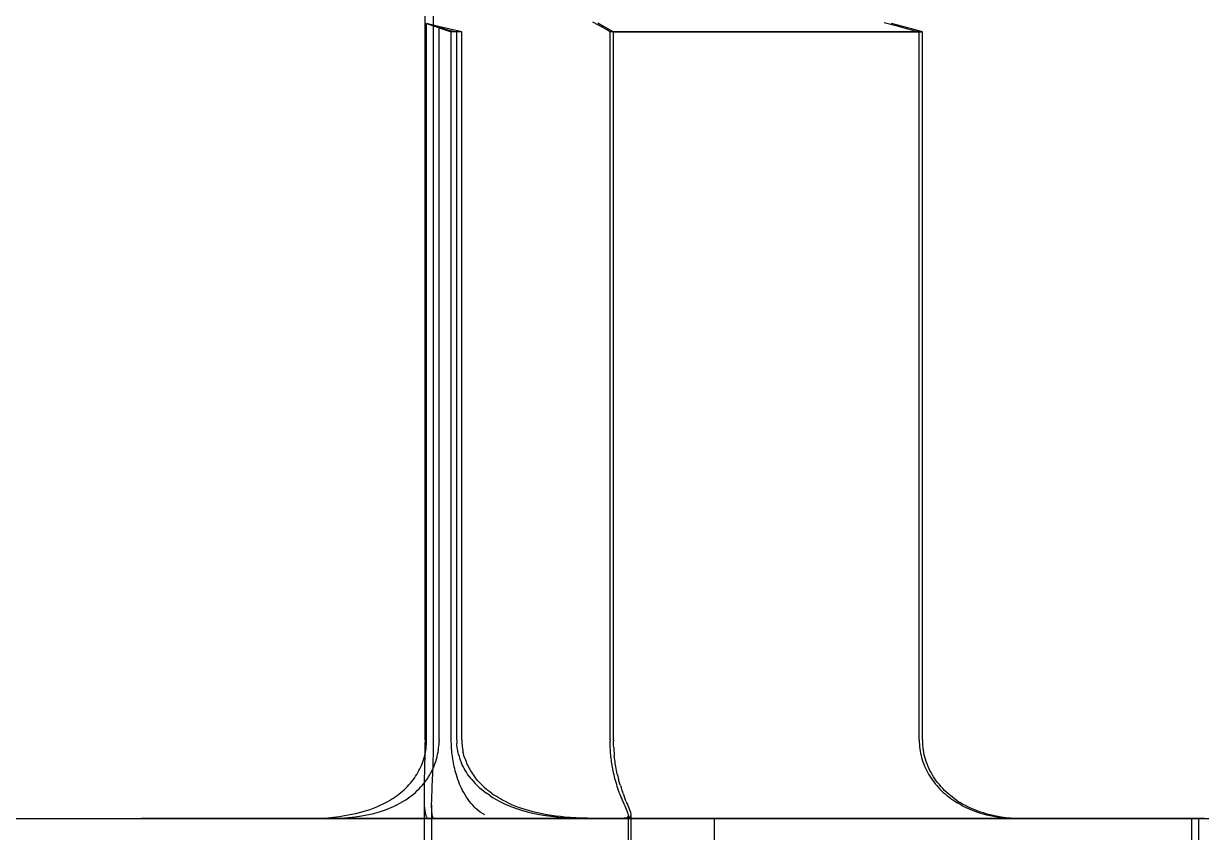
# Model space of a CAD drawing. Header units: millimetres. Extents: x -66 to 216, y -204 to 56.
# Drawn here: x -40.03 to -28.05, y -144.14 to -135.92 of the extents above; entities that cross this region are included whole.
import ezdxf

# ---------------------------------------------------------------- set-up
doc = ezdxf.new("R2010")
doc.units = ezdxf.units.MM
doc.layers.add('FRONT_XZ', color=7, linetype='Continuous')

msp = doc.modelspace()

# ---------------------------------------------------------------- linework, layer by layer
at = {"layer": 'FRONT_XZ'}
for p, q in [((-35.941, -143.2), (-35.941, -134.144)), ((-35.856, -143.2), (-35.856, -134.172)), ((-35.926, -143.2), (-35.926, -135.916)), ((-35.804, -135.945), (-35.926, -135.916)), ((-35.926, -135.916), (-35.675, -136)), ((-35.685, -135.973), (-35.804, -135.945)), ((-35.799, -143.2), (-35.799, -135.959)), ((-35.748, -135.97), (-35.799, -135.959)), ((-35.799, -135.959), (-35.675, -136)), ((-35.748, -135.97), (-35.699, -135.982)), ((-34.185, -135.928), (-34.235, -135.902)), ((-34.139, -135.953), (-34.185, -135.928)), ((-34.184, -135.909), (-34.126, -135.941)), ((-34.098, -135.977), (-34.139, -135.953)), ((-34.126, -135.941), (-34.073, -135.971)), ((-34.073, -135.971), (-34.025, -136)), ((-31.273, -135.903), (-31.153, -135.936)), ((-31.081, -135.946), (-31.199, -135.914)), ((-31.153, -135.936), (-31.034, -135.968)), ((-30.98, -135.973), (-31.081, -135.946)), ((-31.034, -135.968), (-30.916, -136)), ((-35.699, -135.982), (-35.62, -136)), ((-35.569, -136), (-35.685, -135.973)), ((-35.675, -143.2), (-35.675, -136)), ((-35.569, -136), (-35.675, -136)), ((-35.62, -136), (-35.675, -136)), ((-35.62, -143.2), (-35.62, -136)), ((-35.569, -143.2), (-35.569, -136)), ((-34.06, -136), (-34.098, -135.977)), ((-30.916, -136), (-34.06, -136)), ((-34.06, -143.2), (-34.06, -136)), ((-34.025, -143.2), (-34.025, -136)), ((-34.025, -136), (-30.881, -136)), ((-30.881, -136), (-30.98, -135.973)), ((-30.916, -143.2), (-30.916, -136)), ((-30.881, -143.2), (-30.881, -136)), ((-35.941, -143.2), (-35.941, -143.225)), ((-35.941, -143.249), (-35.941, -143.225)), ((-35.941, -143.274), (-35.941, -143.249)), ((-35.941, -143.3), (-35.941, -143.274)), ((-35.932, -143.286), (-35.929, -143.265)), ((-35.929, -143.265), (-35.927, -143.243)), ((-35.927, -143.243), (-35.926, -143.222)), ((-35.926, -143.222), (-35.926, -143.2)), ((-35.856, -143.22), (-35.856, -143.2)), ((-35.856, -143.239), (-35.856, -143.22)), ((-35.856, -143.265), (-35.856, -143.239)), ((-35.856, -143.29), (-35.856, -143.265)), ((-35.804, -143.285), (-35.801, -143.265)), ((-35.801, -143.265), (-35.8, -143.244)), ((-35.8, -143.244), (-35.799, -143.224)), ((-35.799, -143.2), (-35.799, -143.212)), ((-35.799, -143.224), (-35.799, -143.212)), ((-35.675, -143.22), (-35.675, -143.2)), ((-35.674, -143.241), (-35.675, -143.22)), ((-35.673, -143.262), (-35.674, -143.241)), ((-35.672, -143.284), (-35.673, -143.262)), ((-35.62, -143.2), (-35.62, -143.219)), ((-35.62, -143.219), (-35.619, -143.237)), ((-35.618, -143.256), (-35.619, -143.237)), ((-35.616, -143.274), (-35.618, -143.256)), ((-35.613, -143.293), (-35.616, -143.274)), ((-35.569, -143.2), (-35.569, -143.217)), ((-35.569, -143.217), (-35.568, -143.235)), ((-35.568, -143.235), (-35.566, -143.252)), ((-35.566, -143.252), (-35.565, -143.269)), ((-35.565, -143.269), (-35.562, -143.287)), ((-34.06, -143.2), (-34.06, -143.211)), ((-34.06, -143.222), (-34.06, -143.211)), ((-34.06, -143.241), (-34.06, -143.222)), ((-34.059, -143.259), (-34.06, -143.241)), ((-34.059, -143.278), (-34.059, -143.259)), ((-34.057, -143.296), (-34.059, -143.278)), ((-34.025, -143.2), (-34.025, -143.211)), ((-34.025, -143.221), (-34.025, -143.211)), ((-34.025, -143.24), (-34.025, -143.221)), ((-34.024, -143.258), (-34.025, -143.24)), ((-34.023, -143.276), (-34.024, -143.258)), ((-34.023, -143.276), (-34.022, -143.294)), ((-30.916, -143.2), (-30.915, -143.223)), ((-30.915, -143.223), (-30.914, -143.245)), ((-30.914, -143.245), (-30.912, -143.268)), ((-30.912, -143.268), (-30.91, -143.29)), ((-30.881, -143.2), (-30.881, -143.216)), ((-30.88, -143.231), (-30.881, -143.216)), ((-30.879, -143.255), (-30.88, -143.231)), ((-30.876, -143.279), (-30.879, -143.255)), ((-35.961, -143.412), (-35.954, -143.392)), ((-35.954, -143.392), (-35.948, -143.371)), ((-35.948, -143.371), (-35.943, -143.35)), ((-35.943, -143.35), (-35.939, -143.329)), ((-35.942, -143.349), (-35.941, -143.325)), ((-35.942, -143.374), (-35.942, -143.349)), ((-35.942, -143.399), (-35.942, -143.374)), ((-35.941, -143.325), (-35.941, -143.3)), ((-35.939, -143.329), (-35.935, -143.307)), ((-35.935, -143.307), (-35.932, -143.286)), ((-35.859, -143.416), (-35.858, -143.391)), ((-35.858, -143.391), (-35.857, -143.366)), ((-35.857, -143.341), (-35.856, -143.315)), ((-35.857, -143.366), (-35.857, -143.341)), ((-35.856, -143.315), (-35.856, -143.29)), ((-35.833, -143.418), (-35.826, -143.395)), ((-35.826, -143.395), (-35.819, -143.371)), ((-35.819, -143.371), (-35.814, -143.346)), ((-35.814, -143.346), (-35.81, -143.324)), ((-35.81, -143.324), (-35.806, -143.304)), ((-35.806, -143.304), (-35.804, -143.285)), ((-35.67, -143.306), (-35.672, -143.284)), ((-35.668, -143.327), (-35.67, -143.306)), ((-35.666, -143.348), (-35.668, -143.327)), ((-35.664, -143.37), (-35.666, -143.348)), ((-35.661, -143.391), (-35.664, -143.37)), ((-35.657, -143.412), (-35.661, -143.391)), ((-35.61, -143.311), (-35.613, -143.293)), ((-35.606, -143.329), (-35.61, -143.311)), ((-35.601, -143.348), (-35.606, -143.329)), ((-35.601, -143.348), (-35.596, -143.366)), ((-35.596, -143.366), (-35.591, -143.384)), ((-35.591, -143.384), (-35.585, -143.401)), ((-35.562, -143.287), (-35.559, -143.304)), ((-35.559, -143.304), (-35.556, -143.321)), ((-35.552, -143.338), (-35.556, -143.321)), ((-35.548, -143.355), (-35.552, -143.338)), ((-35.543, -143.371), (-35.548, -143.355)), ((-35.543, -143.371), (-35.538, -143.388)), ((-35.538, -143.388), (-35.532, -143.404)), ((-34.056, -143.315), (-34.057, -143.296)), ((-34.055, -143.333), (-34.056, -143.315)), ((-34.053, -143.351), (-34.055, -143.333)), ((-34.051, -143.369), (-34.053, -143.351)), ((-34.049, -143.387), (-34.051, -143.369)), ((-34.047, -143.405), (-34.049, -143.387)), ((-34.022, -143.294), (-34.021, -143.312)), ((-34.021, -143.312), (-34.02, -143.33)), ((-34.02, -143.33), (-34.018, -143.348)), ((-34.018, -143.348), (-34.017, -143.366)), ((-34.015, -143.383), (-34.017, -143.366)), ((-34.013, -143.401), (-34.015, -143.383)), ((-30.91, -143.29), (-30.906, -143.313)), ((-30.906, -143.313), (-30.902, -143.335)), ((-30.902, -143.335), (-30.897, -143.357)), ((-30.897, -143.357), (-30.892, -143.379)), ((-30.892, -143.379), (-30.885, -143.401)), ((-30.873, -143.303), (-30.876, -143.279)), ((-30.869, -143.327), (-30.873, -143.303)), ((-30.864, -143.35), (-30.869, -143.327)), ((-30.859, -143.374), (-30.864, -143.35)), ((-30.852, -143.397), (-30.859, -143.374)), ((-30.845, -143.42), (-30.852, -143.397)), ((-36.014, -143.532), (-36.004, -143.512)), ((-36.004, -143.512), (-35.994, -143.493)), ((-35.994, -143.493), (-35.985, -143.473)), ((-35.985, -143.473), (-35.976, -143.453)), ((-35.976, -143.453), (-35.968, -143.433)), ((-35.968, -143.433), (-35.961, -143.412)), ((-35.945, -143.52), (-35.944, -143.496)), ((-35.944, -143.472), (-35.943, -143.448)), ((-35.944, -143.496), (-35.944, -143.472)), ((-35.943, -143.424), (-35.942, -143.399)), ((-35.943, -143.448), (-35.943, -143.424)), ((-35.882, -143.533), (-35.871, -143.511)), ((-35.871, -143.511), (-35.86, -143.488)), ((-35.863, -143.537), (-35.862, -143.513)), ((-35.862, -143.513), (-35.861, -143.489)), ((-35.861, -143.489), (-35.86, -143.465)), ((-35.86, -143.465), (-35.859, -143.441)), ((-35.86, -143.488), (-35.85, -143.465)), ((-35.859, -143.441), (-35.859, -143.416)), ((-35.85, -143.465), (-35.841, -143.442)), ((-35.841, -143.442), (-35.833, -143.418)), ((-35.653, -143.433), (-35.657, -143.412)), ((-35.649, -143.454), (-35.653, -143.433)), ((-35.645, -143.474), (-35.649, -143.454)), ((-35.64, -143.494), (-35.645, -143.474)), ((-35.635, -143.514), (-35.64, -143.494)), ((-35.63, -143.534), (-35.635, -143.514)), ((-35.585, -143.401), (-35.578, -143.419)), ((-35.578, -143.419), (-35.571, -143.436)), ((-35.563, -143.453), (-35.571, -143.436)), ((-35.555, -143.47), (-35.563, -143.453)), ((-35.545, -143.489), (-35.555, -143.47)), ((-35.534, -143.509), (-35.545, -143.489)), ((-35.522, -143.529), (-35.534, -143.509)), ((-35.532, -143.404), (-35.525, -143.421)), ((-35.525, -143.421), (-35.519, -143.437)), ((-35.519, -143.437), (-35.512, -143.453)), ((-35.512, -143.453), (-35.504, -143.468)), ((-35.504, -143.468), (-35.496, -143.484)), ((-35.496, -143.484), (-35.487, -143.499)), ((-35.487, -143.499), (-35.479, -143.514)), ((-35.479, -143.514), (-35.469, -143.529)), ((-34.045, -143.422), (-34.047, -143.405)), ((-34.042, -143.439), (-34.045, -143.422)), ((-34.039, -143.457), (-34.042, -143.439)), ((-34.036, -143.475), (-34.039, -143.457)), ((-34.032, -143.496), (-34.036, -143.475)), ((-34.028, -143.516), (-34.032, -143.496)), ((-34.024, -143.536), (-34.028, -143.516)), ((-34.01, -143.418), (-34.013, -143.401)), ((-34.008, -143.435), (-34.01, -143.418)), ((-34.005, -143.452), (-34.008, -143.435)), ((-34.002, -143.47), (-34.005, -143.452)), ((-33.999, -143.49), (-34.002, -143.47)), ((-33.995, -143.51), (-33.999, -143.49)), ((-33.991, -143.529), (-33.995, -143.51)), ((-30.885, -143.401), (-30.878, -143.423)), ((-30.878, -143.423), (-30.87, -143.445)), ((-30.87, -143.445), (-30.862, -143.466)), ((-30.862, -143.466), (-30.852, -143.487)), ((-30.852, -143.487), (-30.842, -143.508)), ((-30.836, -143.443), (-30.845, -143.42)), ((-30.842, -143.508), (-30.832, -143.529)), ((-30.827, -143.465), (-30.836, -143.443)), ((-30.818, -143.488), (-30.827, -143.465)), ((-30.807, -143.51), (-30.818, -143.488)), ((-30.796, -143.532), (-30.807, -143.51)), ((-36.091, -143.641), (-36.077, -143.623)), ((-36.077, -143.623), (-36.063, -143.606)), ((-36.063, -143.606), (-36.05, -143.588)), ((-36.05, -143.588), (-36.038, -143.569)), ((-36.038, -143.569), (-36.026, -143.551)), ((-36.026, -143.551), (-36.014, -143.532)), ((-35.952, -143.639), (-35.936, -143.619)), ((-35.947, -143.634), (-35.946, -143.612)), ((-35.947, -143.655), (-35.947, -143.634)), ((-35.946, -143.566), (-35.945, -143.543)), ((-35.946, -143.589), (-35.946, -143.566)), ((-35.946, -143.612), (-35.946, -143.589)), ((-35.945, -143.543), (-35.945, -143.52)), ((-35.936, -143.619), (-35.922, -143.598)), ((-35.922, -143.598), (-35.908, -143.577)), ((-35.908, -143.577), (-35.895, -143.555)), ((-35.895, -143.555), (-35.882, -143.533)), ((-35.868, -143.651), (-35.867, -143.629)), ((-35.867, -143.629), (-35.866, -143.607)), ((-35.866, -143.607), (-35.865, -143.584)), ((-35.865, -143.584), (-35.864, -143.561)), ((-35.864, -143.561), (-35.863, -143.537)), ((-35.623, -143.556), (-35.63, -143.534)), ((-35.616, -143.58), (-35.623, -143.556)), ((-35.608, -143.603), (-35.616, -143.58)), ((-35.608, -143.603), (-35.616, -143.58)), ((-35.599, -143.626), (-35.608, -143.603)), ((-35.599, -143.626), (-35.608, -143.603)), ((-35.59, -143.649), (-35.599, -143.626)), ((-35.509, -143.548), (-35.522, -143.529)), ((-35.496, -143.567), (-35.509, -143.548)), ((-35.496, -143.567), (-35.482, -143.586)), ((-35.482, -143.586), (-35.467, -143.604)), ((-35.469, -143.529), (-35.46, -143.544)), ((-35.467, -143.604), (-35.45, -143.623)), ((-35.46, -143.544), (-35.45, -143.558)), ((-35.45, -143.558), (-35.44, -143.572)), ((-35.45, -143.623), (-35.431, -143.644)), ((-35.429, -143.586), (-35.44, -143.572)), ((-35.418, -143.6), (-35.429, -143.586)), ((-35.407, -143.613), (-35.418, -143.6)), ((-35.395, -143.626), (-35.407, -143.613)), ((-35.395, -143.626), (-35.383, -143.639)), ((-34.02, -143.555), (-34.024, -143.536)), ((-34.015, -143.574), (-34.02, -143.555)), ((-34.011, -143.592), (-34.015, -143.574)), ((-34.005, -143.612), (-34.011, -143.592)), ((-33.999, -143.633), (-34.005, -143.612)), ((-33.993, -143.654), (-33.999, -143.633)), ((-33.987, -143.548), (-33.991, -143.529)), ((-33.987, -143.548), (-33.982, -143.567)), ((-33.982, -143.567), (-33.978, -143.585)), ((-33.978, -143.585), (-33.973, -143.604)), ((-33.967, -143.625), (-33.973, -143.604)), ((-33.961, -143.646), (-33.967, -143.625)), ((-30.832, -143.529), (-30.82, -143.549)), ((-30.82, -143.549), (-30.808, -143.569)), ((-30.808, -143.569), (-30.795, -143.589)), ((-30.783, -143.553), (-30.796, -143.532)), ((-30.795, -143.589), (-30.782, -143.608)), ((-30.77, -143.575), (-30.783, -143.553)), ((-30.782, -143.608), (-30.768, -143.627)), ((-30.757, -143.595), (-30.77, -143.575)), ((-30.768, -143.627), (-30.753, -143.646)), ((-30.742, -143.616), (-30.757, -143.595)), ((-30.727, -143.636), (-30.742, -143.616)), ((-30.711, -143.655), (-30.727, -143.636)), ((-36.226, -143.765), (-36.207, -143.751)), ((-36.207, -143.751), (-36.189, -143.736)), ((-36.189, -143.736), (-36.171, -143.721)), ((-36.171, -143.721), (-36.154, -143.706)), ((-36.154, -143.706), (-36.138, -143.69)), ((-36.138, -143.69), (-36.122, -143.674)), ((-36.122, -143.674), (-36.106, -143.658)), ((-36.106, -143.658), (-36.091, -143.641)), ((-36.083, -143.769), (-36.06, -143.75)), ((-36.06, -143.75), (-36.04, -143.733)), ((-36.04, -143.733), (-36.021, -143.715)), ((-36.021, -143.715), (-36.003, -143.697)), ((-36.003, -143.697), (-35.985, -143.678)), ((-35.985, -143.678), (-35.968, -143.659)), ((-35.968, -143.659), (-35.952, -143.639)), ((-35.948, -143.677), (-35.947, -143.655)), ((-35.948, -143.697), (-35.948, -143.677)), ((-35.948, -143.718), (-35.948, -143.697)), ((-35.948, -143.738), (-35.948, -143.718)), ((-35.948, -143.757), (-35.948, -143.738)), ((-35.948, -146), (-35.948, -143.757)), ((-35.948, -143.776), (-35.948, -143.757)), ((-35.873, -143.773), (-35.872, -143.754)), ((-35.872, -143.754), (-35.871, -143.734)), ((-35.871, -143.734), (-35.87, -143.714)), ((-35.87, -143.693), (-35.869, -143.672)), ((-35.87, -143.714), (-35.87, -143.693)), ((-35.869, -143.672), (-35.868, -143.651)), ((-35.581, -143.671), (-35.59, -143.649)), ((-35.571, -143.692), (-35.581, -143.671)), ((-35.561, -143.713), (-35.571, -143.692)), ((-35.561, -143.713), (-35.571, -143.692)), ((-35.549, -143.736), (-35.561, -143.713)), ((-35.549, -143.736), (-35.561, -143.713)), ((-35.535, -143.76), (-35.549, -143.736)), ((-35.535, -143.76), (-35.549, -143.736)), ((-35.411, -143.664), (-35.431, -143.644)), ((-35.39, -143.684), (-35.411, -143.664)), ((-35.39, -143.684), (-35.369, -143.702)), ((-35.383, -143.639), (-35.371, -143.651)), ((-35.371, -143.651), (-35.359, -143.663)), ((-35.369, -143.702), (-35.344, -143.722)), ((-35.359, -143.663), (-35.342, -143.679)), ((-35.344, -143.722), (-35.317, -143.743)), ((-35.342, -143.679), (-35.322, -143.696)), ((-35.303, -143.713), (-35.322, -143.696)), ((-35.288, -143.763), (-35.317, -143.743)), ((-35.282, -143.729), (-35.303, -143.713)), ((-35.262, -143.744), (-35.282, -143.729)), ((-35.262, -143.744), (-35.241, -143.759)), ((-33.987, -143.674), (-33.993, -143.654)), ((-33.981, -143.693), (-33.987, -143.674)), ((-33.974, -143.713), (-33.981, -143.693)), ((-33.966, -143.735), (-33.974, -143.713)), ((-33.958, -143.755), (-33.966, -143.735)), ((-33.955, -143.665), (-33.961, -143.646)), ((-33.95, -143.774), (-33.958, -143.755)), ((-33.955, -143.665), (-33.949, -143.684)), ((-33.949, -143.684), (-33.943, -143.704)), ((-33.943, -143.704), (-33.935, -143.726)), ((-33.928, -143.746), (-33.935, -143.726)), ((-33.928, -143.746), (-33.921, -143.765)), ((-30.753, -143.646), (-30.738, -143.664)), ((-30.738, -143.664), (-30.722, -143.682)), ((-30.722, -143.682), (-30.705, -143.7)), ((-30.695, -143.675), (-30.711, -143.655)), ((-30.705, -143.7), (-30.688, -143.717)), ((-30.676, -143.695), (-30.695, -143.675)), ((-30.688, -143.717), (-30.671, -143.733)), ((-30.654, -143.718), (-30.676, -143.695)), ((-30.671, -143.733), (-30.653, -143.749)), ((-30.631, -143.739), (-30.654, -143.718)), ((-30.653, -143.749), (-30.634, -143.765)), ((-30.607, -143.76), (-30.631, -143.739)), ((-36.431, -143.879), (-36.398, -143.865)), ((-36.398, -143.865), (-36.368, -143.851)), ((-36.368, -143.851), (-36.347, -143.84)), ((-36.347, -143.84), (-36.326, -143.828)), ((-36.326, -143.828), (-36.305, -143.817)), ((-36.305, -143.817), (-36.284, -143.804)), ((-36.303, -143.894), (-36.263, -143.877)), ((-36.284, -143.804), (-36.264, -143.792)), ((-36.264, -143.792), (-36.245, -143.778)), ((-36.263, -143.877), (-36.228, -143.86)), ((-36.245, -143.778), (-36.226, -143.765)), ((-36.228, -143.86), (-36.197, -143.844)), ((-36.197, -143.844), (-36.168, -143.826)), ((-36.168, -143.826), (-36.139, -143.808)), ((-36.139, -143.808), (-36.11, -143.789)), ((-36.11, -143.789), (-36.083, -143.769)), ((-35.948, -143.794), (-35.948, -143.776)), ((-35.948, -143.811), (-35.948, -143.794)), ((-35.948, -143.828), (-35.948, -143.811)), ((-35.947, -143.845), (-35.948, -143.828)), ((-35.946, -143.86), (-35.947, -143.845)), ((-35.946, -143.875), (-35.946, -143.86)), ((-35.945, -143.889), (-35.946, -143.875)), ((-35.875, -143.843), (-35.874, -143.826)), ((-35.875, -143.859), (-35.875, -143.843)), ((-35.875, -143.874), (-35.875, -143.859)), ((-35.875, -143.859), (-35.875, -146)), ((-35.875, -143.888), (-35.875, -143.874)), ((-35.874, -143.809), (-35.873, -143.791)), ((-35.874, -143.826), (-35.874, -143.809)), ((-35.873, -143.791), (-35.873, -143.773)), ((-35.52, -143.783), (-35.535, -143.76)), ((-35.52, -143.783), (-35.535, -143.76)), ((-35.505, -143.805), (-35.52, -143.783)), ((-35.49, -143.826), (-35.505, -143.805)), ((-35.49, -143.826), (-35.505, -143.805)), ((-35.474, -143.846), (-35.49, -143.826)), ((-35.474, -143.846), (-35.49, -143.826)), ((-35.457, -143.865), (-35.474, -143.846)), ((-35.457, -143.865), (-35.474, -143.846)), ((-35.44, -143.883), (-35.457, -143.865)), ((-35.288, -143.763), (-35.256, -143.784)), ((-35.256, -143.784), (-35.22, -143.806)), ((-35.241, -143.759), (-35.22, -143.773)), ((-35.198, -143.787), (-35.22, -143.773)), ((-35.22, -143.806), (-35.183, -143.826)), ((-35.176, -143.799), (-35.198, -143.787)), ((-35.183, -143.826), (-35.146, -143.844)), ((-35.154, -143.812), (-35.176, -143.799)), ((-35.125, -143.827), (-35.154, -143.812)), ((-35.146, -143.844), (-35.104, -143.863)), ((-35.092, -143.844), (-35.125, -143.827)), ((-35.104, -143.863), (-35.058, -143.881)), ((-35.058, -143.859), (-35.092, -143.844)), ((-35.025, -143.873), (-35.058, -143.859)), ((-34.991, -143.886), (-35.025, -143.873)), ((-33.942, -143.794), (-33.95, -143.774)), ((-33.934, -143.815), (-33.942, -143.794)), ((-33.925, -143.834), (-33.934, -143.815)), ((-33.916, -143.854), (-33.925, -143.834)), ((-33.921, -143.765), (-33.913, -143.785)), ((-33.908, -143.874), (-33.916, -143.854)), ((-33.913, -143.785), (-33.905, -143.806)), ((-33.9, -143.891), (-33.908, -143.874)), ((-33.897, -143.825), (-33.905, -143.806)), ((-33.897, -143.825), (-33.889, -143.845)), ((-33.889, -143.845), (-33.88, -143.865)), ((-33.88, -143.865), (-33.872, -143.883)), ((-30.634, -143.765), (-30.615, -143.78)), ((-30.615, -143.78), (-30.595, -143.795)), ((-30.582, -143.78), (-30.607, -143.76)), ((-30.595, -143.795), (-30.575, -143.809)), ((-30.556, -143.799), (-30.582, -143.78)), ((-30.575, -143.809), (-30.555, -143.823)), ((-30.53, -143.818), (-30.556, -143.799)), ((-30.555, -143.823), (-30.534, -143.836)), ((-30.534, -143.836), (-30.513, -143.848)), ((-30.53, -143.818), (-30.502, -143.835)), ((-30.513, -143.848), (-30.491, -143.861)), ((-30.475, -143.852), (-30.502, -143.835)), ((-30.491, -143.861), (-30.47, -143.872)), ((-30.446, -143.867), (-30.475, -143.852)), ((-30.47, -143.872), (-30.447, -143.883)), ((-30.414, -143.884), (-30.446, -143.867)), ((-37.052, -143.998), (-36.991, -143.995)), ((-36.991, -143.995), (-36.931, -143.991)), ((-36.931, -143.991), (-36.872, -143.985)), ((-36.872, -143.985), (-36.813, -143.978)), ((-36.868, -143.999), (-36.795, -143.996)), ((-36.813, -143.978), (-36.761, -143.97)), ((-36.795, -143.996), (-36.723, -143.99)), ((-36.761, -143.97), (-36.723, -143.963)), ((-36.723, -143.963), (-36.685, -143.956)), ((-36.723, -143.99), (-36.652, -143.983)), ((-36.685, -143.956), (-36.647, -143.948)), ((-36.652, -143.983), (-36.589, -143.973)), ((-36.647, -143.948), (-36.61, -143.938)), ((-36.61, -143.938), (-36.573, -143.928)), ((-36.589, -143.973), (-36.533, -143.963)), ((-36.573, -143.928), (-36.537, -143.918)), ((-36.537, -143.918), (-36.501, -143.906)), ((-36.533, -143.963), (-36.478, -143.95)), ((-36.501, -143.906), (-36.466, -143.893)), ((-36.478, -143.95), (-36.429, -143.938)), ((-36.466, -143.893), (-36.431, -143.879)), ((-36.429, -143.938), (-36.386, -143.925)), ((-36.386, -143.925), (-36.344, -143.91)), ((-36.344, -143.91), (-36.303, -143.894)), ((-35.943, -143.903), (-35.945, -143.889)), ((-35.942, -143.916), (-35.943, -143.903)), ((-35.94, -143.928), (-35.942, -143.916)), ((-35.939, -143.939), (-35.94, -143.928)), ((-35.937, -143.949), (-35.939, -143.939)), ((-35.934, -143.958), (-35.937, -143.949)), ((-35.932, -143.967), (-35.934, -143.958)), ((-35.929, -143.974), (-35.932, -143.967)), ((-35.926, -143.981), (-35.929, -143.974)), ((-35.923, -143.987), (-35.926, -143.981)), ((-35.92, -143.991), (-35.923, -143.987)), ((-35.916, -143.995), (-35.92, -143.991)), ((-35.912, -143.998), (-35.916, -143.995)), ((-35.874, -143.902), (-35.875, -143.888)), ((-35.874, -143.915), (-35.874, -143.902)), ((-35.873, -143.927), (-35.874, -143.915)), ((-35.872, -143.938), (-35.873, -143.927)), ((-35.871, -143.948), (-35.872, -143.938)), ((-35.87, -143.958), (-35.871, -143.948)), ((-35.868, -143.966), (-35.87, -143.958)), ((-35.867, -143.974), (-35.868, -143.966)), ((-35.865, -143.981), (-35.867, -143.974)), ((-35.862, -143.987), (-35.865, -143.981)), ((-35.86, -143.991), (-35.862, -143.987)), ((-35.857, -143.995), (-35.86, -143.991)), ((-35.854, -143.998), (-35.857, -143.995)), ((-35.422, -143.9), (-35.44, -143.883)), ((-35.402, -143.917), (-35.422, -143.9)), ((-35.38, -143.934), (-35.402, -143.917)), ((-35.356, -143.949), (-35.38, -143.934)), ((-35.356, -143.949), (-35.38, -143.934)), ((-35.333, -143.963), (-35.356, -143.949)), ((-35.333, -143.963), (-35.356, -143.949)), ((-35.058, -143.881), (-35.012, -143.898)), ((-35.012, -143.898), (-34.961, -143.915)), ((-34.958, -143.897), (-34.991, -143.886)), ((-34.961, -143.915), (-34.904, -143.93)), ((-34.924, -143.908), (-34.958, -143.897)), ((-34.891, -143.918), (-34.924, -143.908)), ((-34.904, -143.93), (-34.849, -143.944)), ((-34.847, -143.93), (-34.891, -143.918)), ((-34.849, -143.944), (-34.794, -143.955)), ((-34.798, -143.942), (-34.847, -143.93)), ((-34.75, -143.952), (-34.798, -143.942)), ((-34.794, -143.955), (-34.74, -143.965)), ((-34.703, -143.961), (-34.75, -143.952)), ((-34.74, -143.965), (-34.687, -143.973)), ((-34.656, -143.968), (-34.703, -143.961)), ((-34.687, -143.973), (-34.636, -143.979)), ((-34.611, -143.975), (-34.656, -143.968)), ((-34.636, -143.979), (-34.586, -143.985)), ((-34.566, -143.98), (-34.611, -143.975)), ((-34.586, -143.985), (-34.537, -143.989)), ((-34.523, -143.984), (-34.566, -143.98)), ((-34.537, -143.989), (-34.49, -143.992)), ((-34.467, -143.989), (-34.523, -143.984)), ((-34.49, -143.992), (-34.444, -143.994)), ((-34.406, -143.993), (-34.467, -143.989)), ((-34.444, -143.994), (-34.4, -143.996)), ((-34.348, -143.995), (-34.406, -143.993)), ((-34.4, -143.996), (-34.358, -143.998)), ((-34.358, -143.998), (-34.317, -143.999)), ((-34.293, -143.997), (-34.348, -143.995)), ((-34.242, -143.998), (-34.293, -143.997)), ((-33.916, -143.997), (-33.939, -143.998)), ((-33.933, -143.998), (-33.915, -143.996)), ((-33.897, -143.995), (-33.916, -143.997)), ((-33.915, -143.996), (-33.9, -143.993)), ((-33.892, -143.908), (-33.9, -143.891)), ((-33.9, -143.993), (-33.888, -143.99)), ((-33.88, -143.992), (-33.897, -143.995)), ((-33.885, -143.925), (-33.892, -143.908)), ((-33.888, -143.99), (-33.88, -143.984)), ((-33.879, -143.941), (-33.885, -143.925)), ((-33.88, -143.984), (-33.875, -143.977)), ((-33.867, -143.989), (-33.88, -143.992)), ((-33.875, -143.955), (-33.879, -143.941)), ((-33.875, -143.955), (-33.873, -143.967)), ((-33.873, -143.967), (-33.875, -143.977)), ((-33.873, -146), (-33.873, -143.967)), ((-33.872, -143.883), (-33.865, -143.9)), ((-33.857, -143.983), (-33.867, -143.989)), ((-33.865, -143.9), (-33.858, -143.917)), ((-33.858, -143.917), (-33.853, -143.934)), ((-33.851, -143.976), (-33.857, -143.983)), ((-33.853, -143.934), (-33.849, -143.949)), ((-33.848, -143.969), (-33.851, -143.976)), ((-33.847, -143.961), (-33.849, -143.949)), ((-33.848, -143.969), (-33.847, -143.961)), ((-33.847, -146), (-33.847, -143.961)), ((-30.447, -143.883), (-30.425, -143.894)), ((-30.425, -143.894), (-30.402, -143.904)), ((-30.377, -143.901), (-30.414, -143.884)), ((-30.402, -143.904), (-30.379, -143.913)), ((-30.379, -143.913), (-30.356, -143.922)), ((-30.34, -143.916), (-30.377, -143.901)), ((-30.356, -143.922), (-30.333, -143.931)), ((-30.302, -143.93), (-30.34, -143.916)), ((-30.333, -143.931), (-30.302, -143.941)), ((-30.263, -143.943), (-30.302, -143.93)), ((-30.302, -143.941), (-30.266, -143.952)), ((-30.266, -143.952), (-30.23, -143.961)), ((-30.224, -143.955), (-30.263, -143.943)), ((-30.23, -143.961), (-30.194, -143.969)), ((-30.181, -143.966), (-30.224, -143.955)), ((-30.194, -143.969), (-30.158, -143.977)), ((-30.132, -143.976), (-30.181, -143.966)), ((-30.158, -143.977), (-30.122, -143.983)), ((-30.083, -143.984), (-30.132, -143.976)), ((-30.122, -143.983), (-30.086, -143.988)), ((-30.086, -143.988), (-30.05, -143.992)), ((-30.035, -143.991), (-30.083, -143.984)), ((-30.05, -143.992), (-30.014, -143.996)), ((-29.986, -143.996), (-30.035, -143.991)), ((-30.014, -143.996), (-29.978, -143.998)), ((-29.932, -143.999), (-29.986, -143.996)), ((-54.086, -144), (-35.848, -144)), ((-54.086, -144), (-35.904, -144)), ((-40.382, -144), (-38.827, -144)), ((-40.143, -144), (-40.019, -144)), ((-40.039, -144), (-39.915, -144)), ((-40.019, -144), (-39.892, -144)), ((-39.915, -144), (-39.788, -144)), ((-39.892, -144), (-39.761, -144)), ((-39.788, -144), (-39.658, -144)), ((-39.761, -144), (-39.627, -144)), ((-39.658, -144), (-39.524, -144)), ((-39.627, -144), (-39.49, -144)), ((-39.524, -144), (-39.388, -144)), ((-39.49, -144), (-39.351, -144)), ((-39.388, -144), (-39.25, -144)), ((-39.351, -144), (-39.209, -144)), ((-39.25, -144), (-39.11, -144)), ((-39.209, -144), (-39.064, -144)), ((-39.11, -144), (-38.967, -144)), ((-39.064, -144), (-38.918, -144)), ((-38.967, -144), (-38.822, -144)), ((-38.918, -144), (-38.77, -144)), ((-37.212, -144), (-38.827, -144)), ((-38.822, -144), (-38.676, -144)), ((-38.77, -144), (-38.621, -144)), ((-38.676, -144), (-38.529, -144)), ((-38.621, -144), (-38.47, -144)), ((-38.529, -144), (-38.38, -144)), ((-38.47, -144), (-38.318, -144)), ((-38.38, -144), (-38.231, -144)), ((-38.318, -144), (-38.165, -144)), ((-38.231, -144), (-38.08, -144)), ((-38.165, -144), (-38.012, -144)), ((-38.08, -144), (-37.929, -144)), ((-38.012, -144), (-37.858, -144)), ((-37.929, -144), (-37.778, -144)), ((-37.858, -144), (-37.704, -144)), ((-37.778, -144), (-37.627, -144)), ((-37.704, -144), (-37.55, -144)), ((-37.476, -144), (-37.627, -144)), ((-37.55, -144), (-37.397, -144)), ((-37.476, -144), (-37.326, -144)), ((-37.397, -144), (-37.244, -144)), ((-37.326, -144), (-37.176, -144)), ((-37.092, -144), (-37.244, -144)), ((-35.54, -144), (-37.212, -144)), ((-35.185, -144), (-37.176, -144)), ((-37.176, -144), (-37.144, -144)), ((-37.144, -144), (-37.112, -143.999)), ((-37.112, -143.999), (-37.052, -143.998)), ((-36.941, -144), (-37.092, -144)), ((-36.941, -144), (-36.868, -143.999)), ((-35.185, -144), (-36.941, -144)), ((-35.908, -143.999), (-35.912, -143.998)), ((-35.904, -144), (-35.908, -143.999)), ((-35.904, -144), (-35.877, -144)), ((-35.877, -144), (-35.844, -144)), ((-35.851, -143.999), (-35.854, -143.998)), ((-35.848, -144), (-35.851, -143.999)), ((-35.826, -144), (-35.848, -144)), ((-35.844, -144), (-35.806, -144)), ((-35.799, -144), (-35.826, -144)), ((-35.806, -144), (-35.761, -144)), ((-35.765, -144), (-35.799, -144)), ((-35.726, -144), (-35.765, -144)), ((-35.761, -144), (-35.711, -144)), ((-35.68, -144), (-35.726, -144)), ((-35.711, -144), (-35.654, -144)), ((-35.629, -144), (-35.68, -144)), ((-35.654, -144), (-35.592, -144)), ((-35.572, -144), (-35.629, -144)), ((-35.592, -144), (-35.524, -144)), ((-35.509, -144), (-35.572, -144)), ((-33.812, -144), (-35.54, -144)), ((-35.524, -144), (-35.451, -144)), ((-35.441, -144), (-35.509, -144)), ((-35.451, -144), (-35.372, -144)), ((-35.367, -144), (-35.441, -144)), ((-35.372, -144), (-35.289, -144)), ((-35.288, -144), (-35.367, -144)), ((-35.289, -144), (-35.199, -144)), ((-35.203, -144), (-35.288, -144)), ((-35.114, -144), (-35.203, -144)), ((-35.199, -144), (-35.105, -144)), ((-29.872, -144), (-35.185, -144)), ((-35.185, -144), (-29.901, -144)), ((-35.019, -144), (-35.114, -144)), ((-35.105, -144), (-35.006, -144)), ((-34.92, -144), (-35.019, -144)), ((-35.006, -144), (-34.903, -144)), ((-34.816, -144), (-34.92, -144)), ((-34.903, -144), (-34.795, -144)), ((-34.816, -144), (-34.707, -144)), ((-34.795, -144), (-34.682, -144)), ((-34.707, -144), (-34.595, -144)), ((-34.682, -144), (-34.565, -144)), ((-34.595, -144), (-34.478, -144)), ((-34.565, -144), (-34.445, -144)), ((-34.478, -144), (-34.357, -144)), ((-34.445, -144), (-34.32, -144)), ((-34.357, -144), (-34.232, -144)), ((-34.32, -144), (-34.192, -144)), ((-34.317, -143.999), (-34.278, -143.999)), ((-34.278, -143.999), (-34.24, -144)), ((-34.193, -143.999), (-34.242, -143.998)), ((-34.24, -144), (-34.204, -144)), ((-34.232, -144), (-34.104, -144)), ((-34.204, -144), (-34.17, -144)), ((-34.147, -143.999), (-34.193, -143.999)), ((-34.192, -144), (-34.06, -144)), ((-34.17, -144), (-34.138, -144)), ((-34.104, -144), (-34.147, -143.999)), ((-34.138, -144), (-34.107, -144)), ((-34.107, -144), (-34.077, -144)), ((-34.104, -144), (-33.972, -144)), ((-34.064, -144), (-34.104, -144)), ((-34.077, -144), (-34.041, -144)), ((-34.028, -143.999), (-34.064, -144)), ((-34.06, -144), (-33.926, -144)), ((-34.041, -144), (-34.009, -144)), ((-33.995, -143.999), (-34.028, -143.999)), ((-34.009, -144), (-33.981, -144)), ((-33.965, -143.999), (-33.995, -143.999)), ((-33.981, -144), (-33.955, -143.999)), ((-33.972, -144), (-33.837, -144)), ((-33.939, -143.998), (-33.965, -143.999)), ((-33.955, -143.999), (-33.933, -143.998)), ((-33.926, -144), (-33.788, -144)), ((-33.837, -144), (-33.7, -144)), ((-33.812, -144), (-32.033, -144)), ((-33.788, -144), (-33.647, -144)), ((-33.7, -144), (-33.559, -144)), ((-33.647, -144), (-33.504, -144)), ((-33.559, -144), (-33.416, -144)), ((-33.504, -144), (-33.359, -144)), ((-33.416, -144), (-33.271, -144)), ((-33.359, -144), (-33.212, -144)), ((-33.271, -144), (-33.123, -144)), ((-33.212, -144), (-33.062, -144)), ((-33.123, -144), (-32.974, -144)), ((-33.062, -144), (-32.911, -144)), ((-32.974, -144), (-33, -144)), ((-33, -144), (-33, -147.5)), ((-32.974, -144), (-32.824, -144)), ((-32.896, -144), (-32.974, -144)), ((-32.911, -144), (-32.759, -144)), ((-32.765, -144), (-32.896, -144)), ((-32.824, -144), (-32.672, -144)), ((-32.765, -144), (-32.583, -144)), ((-32.759, -144), (-32.606, -144)), ((-32.672, -144), (-32.518, -144)), ((-32.606, -144), (-32.451, -144)), ((-32.583, -144), (-32.35, -144)), ((-32.518, -144), (-32.364, -144)), ((-32.297, -144), (-32.451, -144)), ((-32.364, -144), (-32.21, -144)), ((-32.065, -144), (-32.35, -144)), ((-32.141, -144), (-32.297, -144)), ((-32.21, -144), (-32.055, -144)), ((-31.986, -144), (-32.141, -144)), ((-31.73, -144), (-32.065, -144)), ((-32.055, -144), (-31.9, -144)), ((-32.033, -144), (-30.204, -144)), ((-31.83, -144), (-31.986, -144)), ((-31.9, -144), (-31.745, -144)), ((-31.675, -144), (-31.83, -144)), ((-31.745, -144), (-31.59, -144)), ((-31.344, -144), (-31.73, -144)), ((-31.521, -144), (-31.675, -144)), ((-31.59, -144), (-31.436, -144)), ((-31.367, -144), (-31.521, -144)), ((-31.436, -144), (-31.283, -144)), ((-31.215, -144), (-31.367, -144)), ((-31.344, -144), (-30.909, -144)), ((-31.283, -144), (-31.131, -144)), ((-31.064, -144), (-31.215, -144)), ((-31.131, -144), (-30.98, -144)), ((-30.914, -144), (-31.064, -144)), ((-30.98, -144), (-30.831, -144)), ((-30.766, -144), (-30.914, -144)), ((-30.909, -144), (-30.425, -144)), ((-30.831, -144), (-30.683, -144)), ((-30.62, -144), (-30.766, -144)), ((-30.683, -144), (-30.538, -144)), ((-30.477, -144), (-30.62, -144)), ((-30.538, -144), (-30.395, -144)), ((-30.336, -144), (-30.477, -144)), ((-29.893, -144), (-30.425, -144)), ((-30.395, -144), (-30.254, -144)), ((-30.198, -144), (-30.336, -144)), ((-30.254, -144), (-30.116, -144)), ((-30.204, -144), (-28.328, -144)), ((-30.062, -144), (-30.198, -144)), ((-30.116, -144), (-29.981, -144)), ((-29.93, -144), (-30.062, -144)), ((-29.981, -144), (-29.85, -144)), ((-29.978, -143.998), (-29.942, -143.999)), ((-29.942, -143.999), (-29.921, -144)), ((-29.872, -144), (-29.932, -143.999)), ((-29.801, -144), (-29.93, -144)), ((-29.901, -144), (-29.921, -144)), ((-29.901, -144), (-29.774, -144)), ((-29.313, -144), (-29.893, -144)), ((-29.747, -144), (-29.872, -144)), ((-29.85, -144), (-29.721, -144)), ((-29.676, -144), (-29.801, -144)), ((-29.774, -144), (-29.65, -144)), ((-29.747, -144), (-29.626, -144)), ((-29.721, -144), (-29.597, -144)), ((-29.555, -144), (-29.676, -144)), ((-29.531, -144), (-29.65, -144)), ((-29.626, -144), (-29.508, -144)), ((-29.597, -144), (-29.475, -144)), ((-29.437, -144), (-29.555, -144)), ((-29.415, -144), (-29.531, -144)), ((-29.508, -144), (-29.393, -144)), ((-29.475, -144), (-29.358, -144)), ((-29.324, -144), (-29.437, -144)), ((-29.304, -144), (-29.415, -144)), ((-29.393, -144), (-29.282, -144)), ((-29.358, -144), (-29.245, -144)), ((-29.324, -144), (-29.215, -144)), ((-28.688, -144), (-29.313, -144)), ((-29.304, -144), (-29.196, -144)), ((-29.282, -144), (-29.176, -144)), ((-29.245, -144), (-29.137, -144)), ((-29.215, -144), (-29.11, -144)), ((-29.196, -144), (-29.094, -144)), ((-29.176, -144), (-29.073, -144)), ((-29.137, -144), (-29.033, -144)), ((-29.11, -144), (-29.01, -144)), ((-29.094, -144), (-28.995, -144)), ((-28.975, -144), (-29.073, -144)), ((-29.033, -144), (-28.933, -144)), ((-28.915, -144), (-29.01, -144)), ((-28.995, -144), (-28.902, -144)), ((-28.975, -144), (-28.881, -144)), ((-28.933, -144), (-28.838, -144)), ((-28.825, -144), (-28.915, -144)), ((-28.813, -144), (-28.902, -144)), ((-28.881, -144), (-28.792, -144)), ((-28.838, -144), (-28.749, -144)), ((-28.825, -144), (-28.74, -144)), ((-28.73, -144), (-28.813, -144)), ((-28.792, -144), (-28.708, -144)), ((-28.664, -144), (-28.749, -144)), ((-28.74, -144), (-28.66, -144)), ((-28.651, -144), (-28.73, -144)), ((-28.708, -144), (-28.628, -144)), ((-28.016, -144), (-28.688, -144)), ((-28.664, -144), (-28.585, -144)), ((-28.66, -144), (-28.586, -144)), ((-28.578, -144), (-28.651, -144)), ((-28.628, -144), (-28.553, -144)), ((-28.586, -144), (-28.517, -144)), ((-28.511, -144), (-28.585, -144)), ((-28.511, -144), (-28.578, -144)), ((-28.553, -144), (-28.484, -144)), ((-28.454, -144), (-28.517, -144)), ((-28.442, -144), (-28.511, -144)), ((-28.511, -144), (-28.449, -144)), ((-28.42, -144), (-28.484, -144)), ((-28.454, -144), (-28.397, -144)), ((-28.449, -144), (-28.392, -144)), ((-28.379, -144), (-28.442, -144)), ((-28.42, -144), (-28.36, -144)), ((-28.397, -144), (-28.345, -144)), ((-28.342, -144), (-28.392, -144)), ((-28.322, -144), (-28.379, -144)), ((-28.36, -144), (-28.307, -144)), ((-28.345, -144), (-28.299, -144)), ((-28.297, -144), (-28.342, -144)), ((-28.328, -144), (-26.409, -144)), ((-28.322, -144), (-28.271, -144)), ((-28.307, -144), (-28.258, -144)), ((-28.299, -144), (-28.259, -144)), ((-28.257, -144), (-28.297, -144)), ((-28.225, -144), (-28.271, -144)), ((-28.259, -144), (-28.226, -144)), ((-28.258, -144), (-28.216, -144)), ((-28.224, -144), (-28.257, -144)), ((-28.198, -144), (-28.226, -144)), ((-28.185, -144), (-28.225, -144)), ((-28.197, -144), (-28.224, -144)), ((-28.216, -144), (-28.178, -144)), ((-28.198, -144), (-28.176, -144)), ((-28.176, -144), (-28.197, -144)), ((-28.152, -144), (-28.185, -144)), ((-28.178, -144), (-28.147, -144)), ((-28.176, -144), (-28.161, -144)), ((-28.176, -144), (-28.161, -144)), ((-28.151, -144), (-28.161, -144)), ((-28.161, -144), (-28.151, -144)), ((-28.124, -144), (-28.152, -144)), ((-28.148, -144), (-28.151, -144)), ((-28.148, -144), (-28.151, -144)), ((-28.148, -144), (-28.148, -146)), ((-28.121, -144), (-28.147, -144)), ((-28.102, -144), (-28.124, -144)), ((-28.121, -144), (-28.101, -144)), ((-28.102, -144), (-28.087, -144)), ((-28.101, -144), (-28.086, -144)), ((-28.078, -144), (-28.087, -144)), ((-28.086, -144), (-28.078, -144)), ((-28.078, -144), (-28.075, -144)), ((-28.075, -144), (-28.078, -144)), ((-28.075, -144), (-28.075, -146))]:
    msp.add_line(p, q, dxfattribs=at)

doc.saveas('drawing.dxf')
